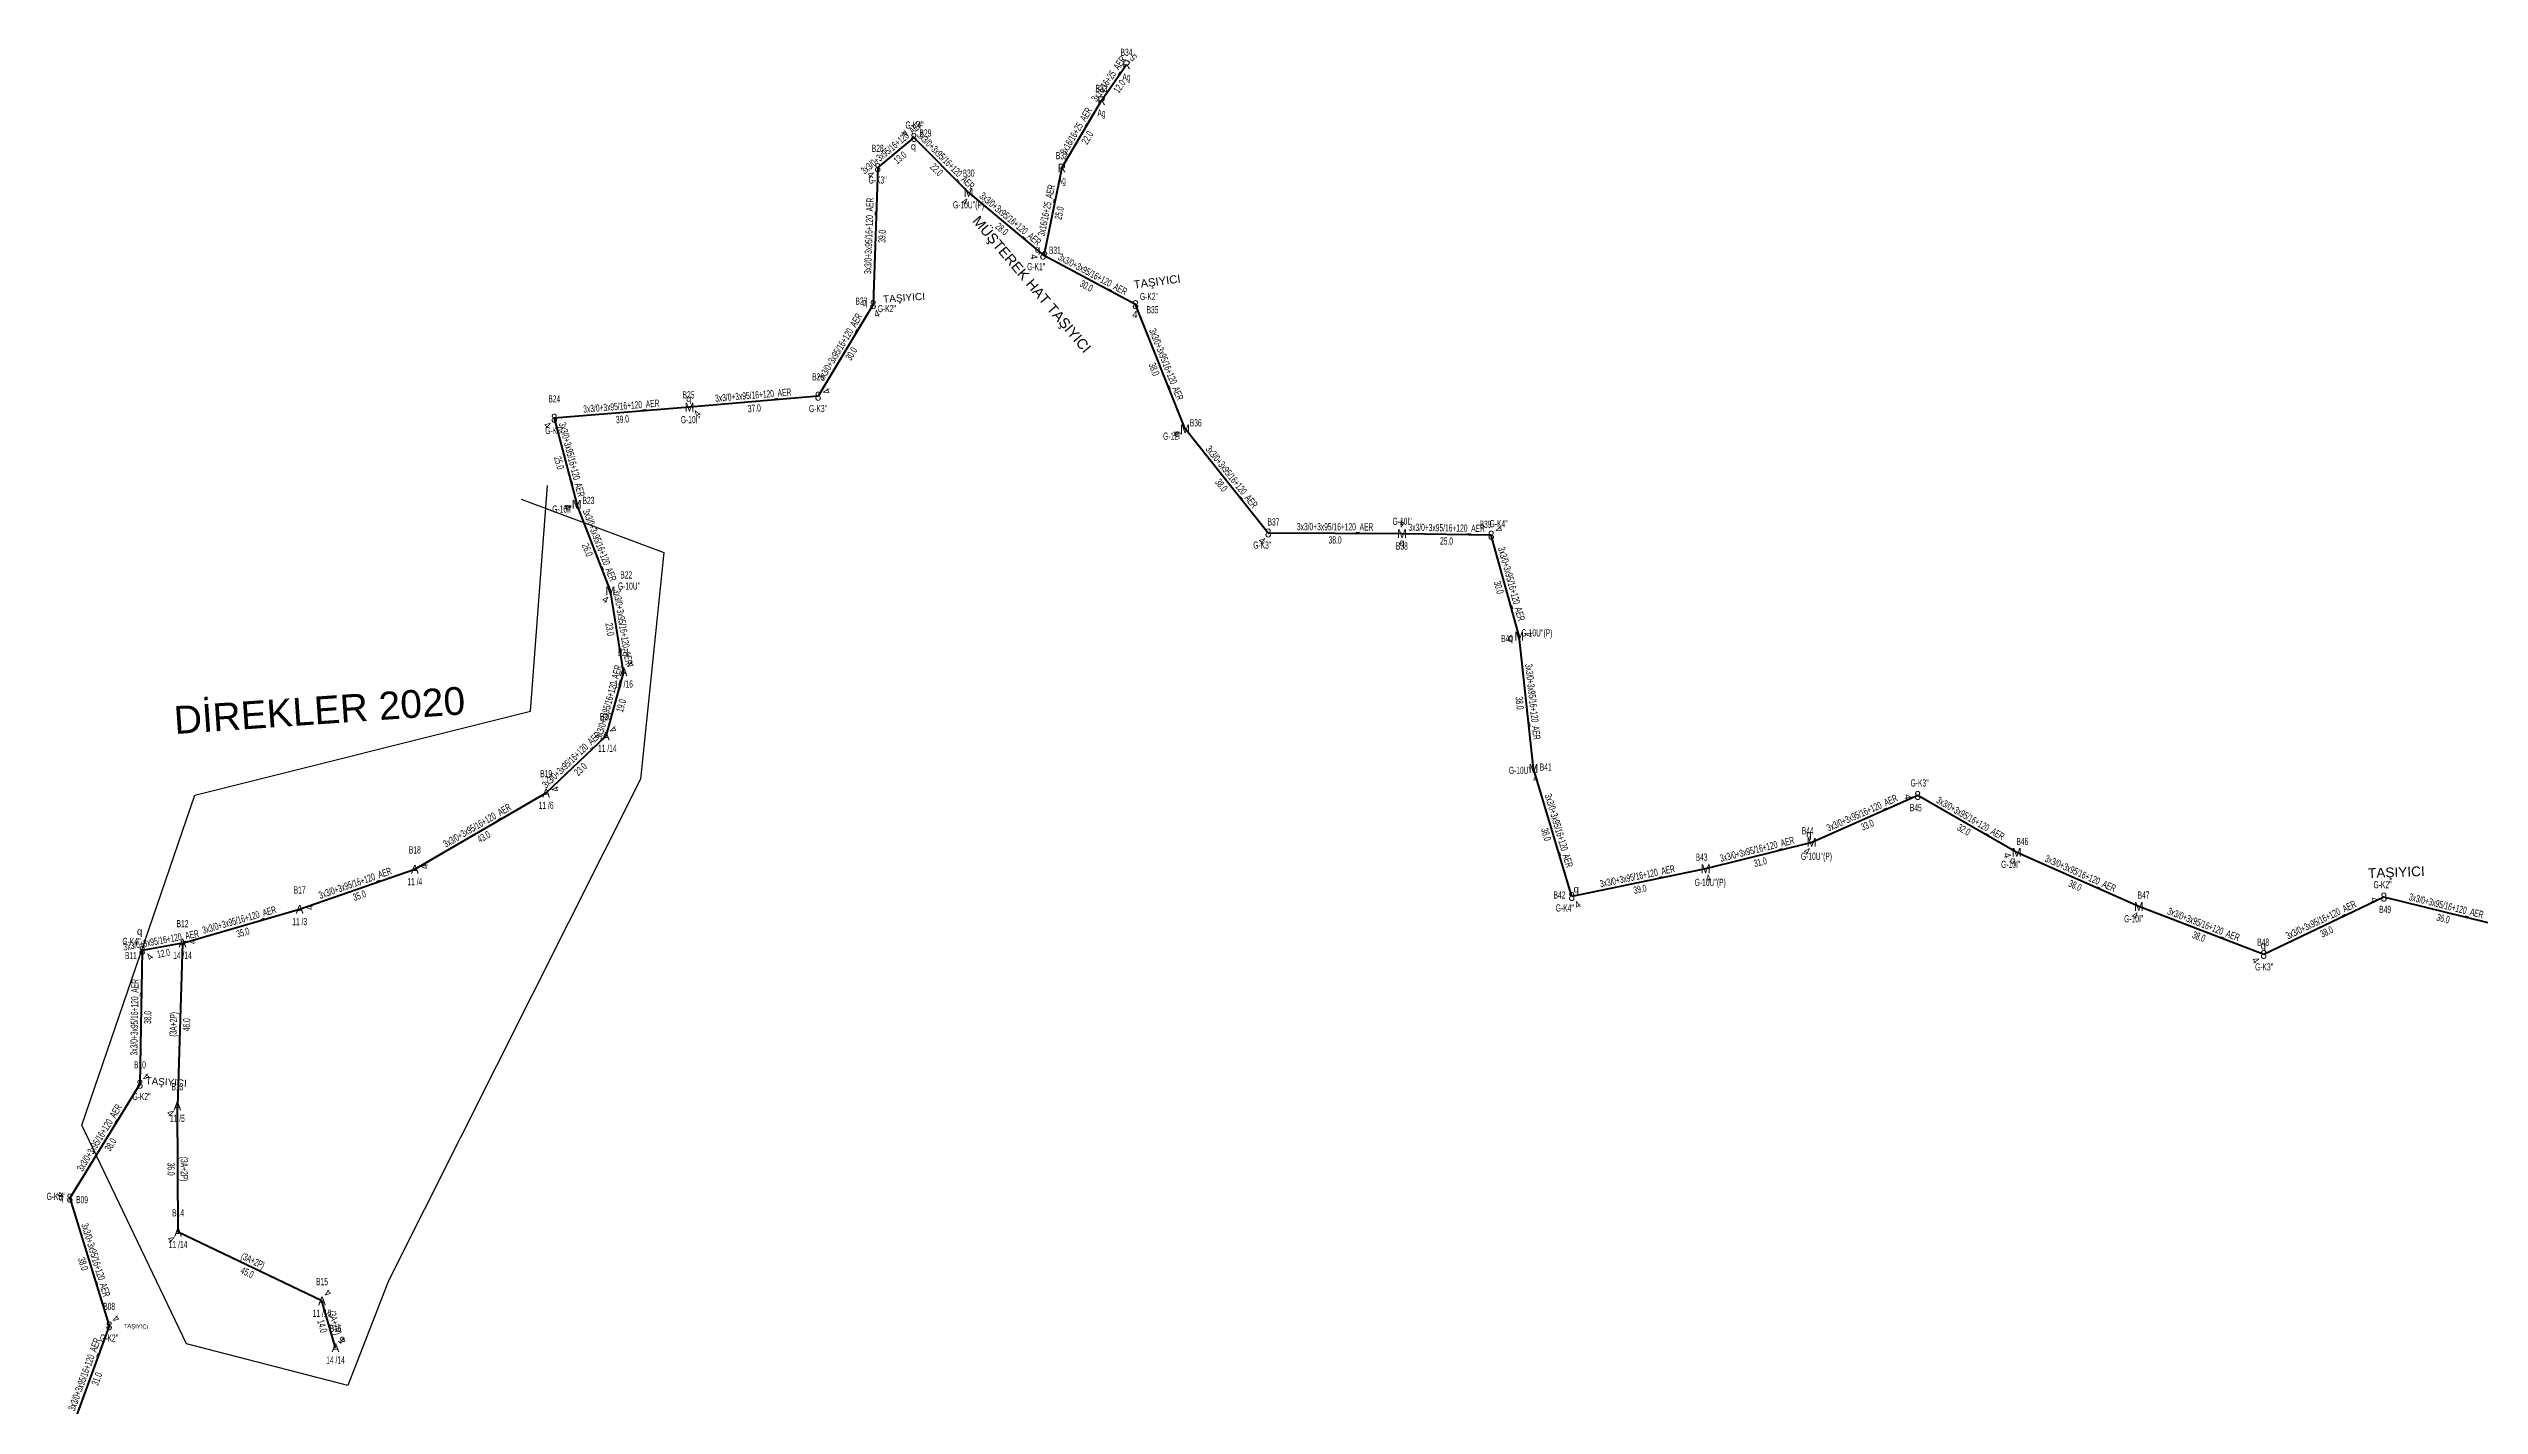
# Model space of a CAD drawing. Header units: millimetres. Extents: x 433713 to 438874, y 4028328 to 4034517.
# Drawn here: x 435802 to 436493, y 4031737 to 4032123 of the extents above; entities that cross this region are included whole.
import ezdxf
from ezdxf.enums import TextEntityAlignment as Align

# ---------------------------------------------------------------- set-up
doc = ezdxf.new("R2010")
doc.units = ezdxf.units.MM
for name, color, linetype, lineweight in [('DIREK_AG_MEVCUT', 120, 'Continuous', 25), ('DIREK_OG_MEVCUT', 16, 'Continuous', 25), ('DIREK_OG_YENI', 10, 'Continuous', 25), ('HAT_AG_HAVAI_MEVCUT', 126, 'Continuous', 50), ('HAT_AG_HAVAI_YENI', 3, 'Continuous', 50), ('HAT_OG_HAVAI_YENI', 1, 'Continuous', 70), ('KULLANICI', 1, 'Continuous', 25)]:
    doc.layers.add(name, color=color, linetype=linetype, lineweight=lineweight)
doc.styles.add('Direk', font='B_CAD')
doc.styles.get("Standard").update_dxf_attribs({"font": 'Arial'})

msp = doc.modelspace()

# ---------------------------------------------------------------- linework, layer by layer
at = {"layer": 'HAT_AG_HAVAI_MEVCUT'}
for p, q in [((435840.36, 4031868.541), (435838.903917, 4031822.20428)), ((435839.105, 4031786.354), (435838.903917, 4031822.20428)), ((435879.992645, 4031766.816261), (435839.105, 4031786.354)), ((435883.826434, 4031753.522626), (435879.992645, 4031766.816261))]:
    msp.add_line(p, q, dxfattribs=at)
at = {"layer": 'HAT_AG_HAVAI_YENI'}
for p, q in [((436101.457423, 4032107.954213), (436108.561828, 4032118.195628)), ((436090.186249, 4032088.822049), (436101.457423, 4032107.954213)), ((436090.186249, 4032088.822049), (436085.050643, 4032063.974097))]:
    msp.add_line(p, q, dxfattribs=at)
at = {"layer": 'HAT_OG_HAVAI_YENI'}
for p, q in [((436048.158051, 4032097.504823), (436037.87622, 4032088.919426)), ((436048.158051, 4032097.504823), (436063.689986, 4032081.853149)), ((436037.87622, 4032088.919426), (436036.585, 4032050.004)), ((436063.689986, 4032081.853149), (436085.050643, 4032063.974097)), ((436111.125, 4032049.98), (436085.050643, 4032063.974097)), ((436036.585, 4032050.004), (436020.94009, 4032023.951349)), ((436125.191, 4032014.637), (436111.125, 4032049.98)), ((436020.94009, 4032023.951349), (435984.396349, 4032020.847253)), ((435984.396349, 4032020.847253), (435945.990035, 4032017.704931)), ((435945.990035, 4032017.704931), (435952.366318, 4031993.252066)), ((436148.813, 4031985.071), (436125.191, 4032014.637)), ((435961.931, 4031968.611), (435952.366318, 4031993.252066)), ((436186.840095, 4031984.88496), (436148.813, 4031985.071)), ((436212.183, 4031984.463), (436186.840095, 4031984.88496)), ((436220.12, 4031955.739), (436212.183, 4031984.463)), ((435965.682057, 4031945.654999), (435961.931, 4031968.611)), ((436224.189, 4031918.128), (436220.12, 4031955.739)), ((435965.682057, 4031945.654999), (435960.645, 4031927.376)), ((435943.665731, 4031911.182107), (435960.645, 4031927.376)), ((436235.048, 4031881.765), (436224.189, 4031918.128)), ((435906.377567, 4031889.508021), (435943.665731, 4031911.182107)), ((436333.348, 4031910.476), (436303.244, 4031897.135)), ((436361.496193, 4031894.287764), (436333.348, 4031910.476)), ((436303.244, 4031897.135), (436273.087015, 4031889.631347)), ((436396.173288, 4031878.93586), (436361.496193, 4031894.287764)), ((435873.648935, 4031878.126113), (435906.377567, 4031889.508021)), ((436273.087015, 4031889.631347), (436235.048, 4031881.765)), ((435840.36, 4031868.541), (435873.648935, 4031878.126113)), ((436431.649, 4031865.292), (436396.173288, 4031878.93586)), ((436465.798, 4031881.588), (436431.649, 4031865.292)), ((436500.402841, 4031873.043732), (436465.798, 4031881.588)), ((435828.888, 4031866.436), (435828.269, 4031828.416)), ((435840.36, 4031868.541), (435828.888, 4031866.436)), ((435828.269, 4031828.416), (435808.357, 4031796.04)), ((435808.357, 4031796.04), (435819.519, 4031759.771)), ((435819.519, 4031759.771), (435808.97, 4031730.82))]:
    msp.add_line(p, q, dxfattribs=at)
at = {"layer": 'KULLANICI', "flags": 128}
msp.add_lwpolyline([(435936.595722, 4031994.732644), (435977.136964, 4031979.529678), (435970.443782, 4031915.148825), (435898.902821, 4031772.531526), (435887.354855, 4031742.824382), (435841.529652, 4031754.655591), (435811.756403, 4031816.778419), (435843.905608, 4031910.590853), (435939.187693, 4031934.428768), (435944.086494, 4031998.558526)], dxfattribs=at)
msp.add_lwpolyline([(435936.595722, 4031994.732644), (435977.136964, 4031979.529678), (435970.443782, 4031915.148825), (435898.902821, 4031772.531526), (435887.354855, 4031742.824382), (435841.529652, 4031754.655591), (435811.756403, 4031816.778419), (435843.905608, 4031910.590853), (435939.187693, 4031934.428768), (435944.086494, 4031998.558526)], dxfattribs=at)
msp.add_lwpolyline([(435936.595722, 4031994.732644), (435977.136964, 4031979.529678), (435970.443782, 4031915.148825), (435898.902821, 4031772.531526), (435887.354855, 4031742.824382), (435841.529652, 4031754.655591), (435811.756403, 4031816.778419), (435843.905608, 4031910.590853), (435939.187693, 4031934.428768), (435944.086494, 4031998.558526)], dxfattribs=at)
msp.add_lwpolyline([(435936.595722, 4031994.732644), (435977.136964, 4031979.529678), (435970.443782, 4031915.148825), (435898.902821, 4031772.531526), (435887.354855, 4031742.824382), (435841.529652, 4031754.655591), (435811.756403, 4031816.778419), (435843.905608, 4031910.590853), (435939.187693, 4031934.428768), (435944.086494, 4031998.558526)], dxfattribs=at)

# ---------------------------------------------------------------- texts
at = {"layer": 'DIREK_AG_MEVCUT', "width": 0.53}
for s, p in [('B34', (436108.561828, 4032121.695628)), ('B33', (436101.457423, 4032111.454213)), ('Ag', (436108.561828, 4032114.695628)), ('Ag', (436101.457423, 4032104.454213)), ('B32', (436090.186249, 4032092.322049)), ('Ag', (436090.186249, 4032085.322049))]:
    msp.add_text(s, height=2.05, dxfattribs=at).set_placement(p, align=Align.MIDDLE_CENTER)
at = {"layer": 'DIREK_AG_MEVCUT', "style": 'Direk'}
for p in [(436108.561828, 4032118.195628), (436101.457423, 4032107.954213), (436090.186249, 4032088.822049)]:
    msp.add_text('R', height=2.5, dxfattribs=at).set_placement(p, align=Align.MIDDLE_CENTER)
at = {"layer": 'DIREK_AG_MEVCUT', "color": 32, "style": 'Direk'}
msp.add_text('5', height=2, rotation=495.000001, dxfattribs=at).set_placement((436110.541727, 4032120.175527), align=Align.MIDDLE_CENTER)
at = {"layer": 'DIREK_OG_MEVCUT', "width": 0.53}
for s, p in [('B21', (435965.682057, 4031951.154999)), ('14 /16', (435965.682057, 4031942.154999)), ('B20', (435960.645, 4031932.876)), ('11 /14', (435961.067085, 4031923.876)), ('B19', (435943.665731, 4031916.682107)), ('11 /6', (435943.665731, 4031907.682107)), ('B18', (435906.377567, 4031895.008021)), ('B17', (435873.648935, 4031883.626113)), ('11 /4', (435906.377567, 4031886.008021)), ('B12', (435840.36, 4031874.041)), ('11 /3', (435873.648935, 4031874.626113)), ('14 /14', (435840.36, 4031865.041)), ('B13', (435838.903917, 4031827.70428)), ('11 /5', (435838.903917, 4031818.70428)), ('B14', (435839.105, 4031791.854)), ('11 /14', (435839.105, 4031782.854)), ('B15', (435879.992645, 4031772.316261)), ('11 /10', (435879.992645, 4031763.316261)), ('B16', (435883.826434, 4031759.022626)), ('14 /14', (435883.826434, 4031750.022626))]:
    msp.add_text(s, height=2.05, dxfattribs=at).set_placement(p, align=Align.MIDDLE_CENTER)
at = {"layer": 'DIREK_OG_MEVCUT', "style": 'Direk'}
for p in [(435965.682057, 4031945.654999), (435960.645, 4031927.376), (435943.665731, 4031911.182107), (435906.377567, 4031889.508021), (435873.648935, 4031878.126113), (435840.36, 4031868.541), (435838.903917, 4031822.20428), (435839.105, 4031786.354), (435879.992645, 4031766.816261), (435883.826434, 4031753.522626)]:
    msp.add_text('A', height=2.5, dxfattribs=at).set_placement(p, align=Align.MIDDLE_CENTER)
at = {"layer": 'DIREK_OG_MEVCUT', "color": 32, "style": 'Direk'}
for s, rotation, p in [('4', 495.000001, (435967.661956, 4031947.634898)), ('4', 490.735033, (435962.766659, 4031929.203173)), ('4', 471.821887, (435946.265094, 4031912.22293)), ('4', 465.083845, (435909.081096, 4031890.236672)), ('4', 459.587972, (435876.409822, 4031878.592486)), ('4', 458.031533, (435843.132536, 4031868.932211)), ('4', 315.000001, (435836.924018, 4031820.224381)), ('4', 315.160684, (435837.130661, 4031784.368556)), ('4', 503.043592, (435881.676025, 4031769.053722)), ('5', 143.043592, (435885.509814, 4031755.760087)), ('4', 495.000001, (435885.806333, 4031755.502525))]:
    msp.add_text(s, height=2, rotation=rotation, dxfattribs=at).set_placement(p, align=Align.MIDDLE_CENTER)
at = {"layer": 'DIREK_OG_YENI', "color": 32, "style": 'Direk'}
for rotation, p in [(243.489626, (436045.652461, 4032098.754631)), (314.049808, (436035.86376, 4032086.972632)), (337.389999, (436062.613508, 4032079.268348)), (277.997176, (436082.277874, 4032063.584549)), (381.387569, (436037.606089, 4032047.396822)), (356.7397, (436110.965758, 4032047.184532)), (479.507356, (436023.376909, 4032025.330448)), (315.000001, (435944.010136, 4032015.725032)), (409.639946, (435986.529921, 4032019.034004)), (295.932227, (436122.672927, 4032013.412538)), (286.384616, (435949.680027, 4031992.462231)), (539.214508, (436186.87848, 4031987.684697)), (486.305214, (436214.439448, 4031986.120842)), (321.397546, (436147.066043, 4031982.882817)), (330.247233, (435960.541476, 4031966.18011)), (458.492703, (436222.889297, 4031956.152514)), (372.084466, (436224.77519, 4031915.390048)), (277.558064, (436330.572326, 4031910.107714)), (331.45473, (436301.906012, 4031894.675368)), (286.602488, (436358.812925, 4031893.48772)), (375.312676, (436273.826457, 4031886.93075)), (395.419585, (436236.670767, 4031879.483197)), (336.831271, (436395.071656, 4031876.361679)), (285.665589, (436463.102009, 4031880.831938)), (409.732405, (435831.024495, 4031864.626197)), (305.6002, (436429.372324, 4031863.662048)), (498.309272, (435830.131307, 4031830.506888)), (250.582248, (435805.716265, 4031796.970869)), (495.000001, (435821.498899, 4031761.750899))]:
    msp.add_text('4', height=2, rotation=rotation, dxfattribs=at).set_placement(p, align=Align.MIDDLE_CENTER)
at = {"layer": 'DIREK_OG_YENI', "width": 0.53}
for s, p in [("G-K4''", (436048.335566, 4032101.029887)), ('B29', (436051.426707, 4032098.756178)), ('B28', (436037.87622, 4032094.419426)), ("G-K3''", (436037.87622, 4032085.419426)), ('B30', (436063.689986, 4032087.353149)), ("G-10U''(P)", (436063.689986, 4032078.353149)), ('B31', (436088.221428, 4032065.456029)), ("G-K1''", (436082.905293, 4032060.80257)), ('B27', (436033.224647, 4032050.98279)), ("G-K2''", (436040.486596, 4032048.867559)), ("G-K2''", (436114.971857, 4032052.297093)), ('B35', (436115.957352, 4032048.53457)), ('B26', (436020.94009, 4032029.451349)), ('B24', (435945.990035, 4032023.204931)), ('B25', (435984.126326, 4032024.336821)), ("G-K3''", (436020.94009, 4032020.451349)), ("G-K5''", (435945.990035, 4032014.204931)), ("G-10I''", (435984.670132, 4032017.309095)), ('B36', (436128.21711, 4032016.395596)), ("G-12I''", (436121.692679, 4032012.603983)), ('B23', (435955.692091, 4031994.342587)), ("G-10I''", (435948.165709, 4031991.874685)), ('B37', (436150.337865, 4031988.221363)), ("G-10I''", (436186.877864, 4031988.39156)), ('B39', (436210.583652, 4031987.576212)), ("G-K4''", (436214.294782, 4031987.735316)), ("G-K3''", (436147.150013, 4031981.635279)), ('B38', (436186.802399, 4031981.385163)), ('B22', (435966.436003, 4031973.169045)), ("G-10U''", (435967.233287, 4031969.984594)), ('B40', (436216.682118, 4031955.082518)), ("G-10U''(P)", (436225.151322, 4031956.699758)), ("G-10U''", (436220.33482, 4031917.617724)), ('B41', (436227.663347, 4031918.550981)), ("G-K3''", (436333.899522, 4031914.044771)), ('B45', (436332.813452, 4031907.017061)), ('B44', (436302.108158, 4031900.445568)), ('B46', (436363.079251, 4031897.40929)), ('B43', (436271.950908, 4031892.941825)), ("G-10U''(P)", (436304.589292, 4031893.21396)), ("G-10I''", (436359.783906, 4031890.91142)), ('B42', (436231.574906, 4031882.198152)), ("G-10U''(P)", (436274.406707, 4031885.785924)), ('B47', (436397.510309, 4031882.170419)), ("G-K2''", (436465.435569, 4031885.14337)), ("G-K4''", (436233.099154, 4031878.501574)), ("G-10I''", (436394.730079, 4031875.444407)), ('B49', (436466.152947, 4031878.106045)), ("G-K4''", (435825.875522, 4031868.987839)), ('B48', (436431.512384, 4031868.789333)), ('B11', (435825.700603, 4031864.990144)), ("G-K3''", (436431.786511, 4031861.771766)), ('B10', (435828.269, 4031833.916)), ("G-K2''", (435828.732971, 4031824.916)), ("G-K3''", (435804.307099, 4031796.554711)), ('B09', (435811.829071, 4031795.598727)), ('B08', (435819.519, 4031765.271)), ("G-K2''", (435819.519, 4031756.271))]:
    msp.add_text(s, height=2.05, dxfattribs=at).set_placement(p, align=Align.MIDDLE_CENTER)
at = {"layer": 'DIREK_OG_YENI', "style": 'Direk'}
for s, p in [('8', (436048.158051, 4032097.504823)), ('8', (436037.87622, 4032088.919426)), ('M', (436063.689986, 4032081.853149)), ('8', (436036.585, 4032050.004)), ('8', (436111.125, 4032049.98)), ('M', (435984.396349, 4032020.847253)), ('8', (436020.94009, 4032023.951349)), ('8', (435945.990035, 4032017.704931)), ('M', (436125.191, 4032014.637)), ('M', (435952.366318, 4031993.252066)), ('8', (436148.813, 4031985.071)), ('M', (436186.840095, 4031984.88496)), ('8', (436212.183, 4031984.463)), ('M', (435961.931, 4031968.611)), ('M', (436220.12, 4031955.739)), ('M', (436224.189, 4031918.128)), ('8', (436333.348, 4031910.476)), ('M', (436303.244, 4031897.135)), ('M', (436273.087015, 4031889.631347)), ('M', (436361.496193, 4031894.287764)), ('8', (436235.048, 4031881.765)), ('M', (436396.173288, 4031878.93586)), ('8', (436465.798, 4031881.588)), ('8', (435828.888, 4031866.436)), ('8', (436431.649, 4031865.292)), ('8', (435828.269, 4031828.416)), ('8', (435808.357, 4031796.04)), ('8', (435819.519, 4031759.771))]:
    msp.add_text(s, height=2.5, dxfattribs=at).set_placement(p, align=Align.MIDDLE_CENTER)
at = {"layer": 'DIREK_OG_YENI', "color": 4, "style": 'Direk'}
for p in [(436048.032316, 4032095.007987), (436083.282877, 4032065.741864), (436034.184748, 4032050.703136), (435984.203476, 4032023.339802), (436123.029493, 4032013.38086), (435949.990767, 4031992.473121), (436186.81317, 4031982.385105), (436217.66437, 4031955.270084), (436302.432684, 4031899.499692), (436360.365437, 4031892.058102), (436236.329783, 4031883.9114), (435828.168098, 4031871.860671), (436431.551417, 4031867.790095), (435805.876949, 4031796.355195)]:
    msp.add_text('q', height=2, dxfattribs=at).set_placement(p, align=Align.MIDDLE_CENTER)
at = {"layer": 'DIREK_OG_YENI', "style": 'Direk'}
msp.add_text('8', height=2.5, rotation=334.493178, dxfattribs=at).set_placement((436085.050643, 4032063.974097), align=Align.MIDDLE_CENTER)
at = {"layer": 'HAT_AG_HAVAI_MEVCUT', "lineweight": 30, "width": 0.53}
for rotation, p in [(448.200133, (435838.782378, 4031845.399337)), (270.321366, (435839.854445, 4031804.283908)), (334.459678, (435859.915297, 4031777.35207)), (286.087182, (435882.726254, 4031760.404978))]:
    msp.add_text('(3A+2P)', height=2.05, rotation=rotation, dxfattribs=at).set_placement(p, align=Align.CENTER)
for s, rotation, p in [('46.0', 448.200133, (435840.481539, 4031845.345943)), ('36.0', 270.321366, (435838.154472, 4031804.274373)), ('45.0', 334.459678, (435859.182348, 4031775.818191)), ('14.0', 286.087182, (435881.092824, 4031759.933909))]:
    msp.add_text(s, height=2.05, rotation=rotation, dxfattribs=at).set_placement(p, align=Align.TOP_CENTER)
at = {"layer": 'HAT_AG_HAVAI_YENI', "lineweight": 30, "width": 0.53}
for rotation, p in [(55.251199, (436104.311216, 4032113.559403)), (59.496736, (436095.089476, 4032098.81958)), (438.322461, (436086.78604, 4032076.570116, 218042.525322))]:
    msp.add_text('3x16/16+25_AER', height=2.05, rotation=rotation, dxfattribs=at).set_placement(p, align=Align.CENTER)
for s, rotation, p in [('12.0', 55.251199, (436105.708036, 4032112.590438)), ('22.0', 59.496736, (436096.554196, 4032097.956682)), ('25.0', 438.322461, (436088.450853, 4032076.22603, 218042.525322))]:
    msp.add_text(s, height=2.05, rotation=rotation, dxfattribs=at).set_placement(p, align=Align.TOP_CENTER)
at = {"layer": 'HAT_OG_HAVAI_YENI', "lineweight": 30, "width": 0.53}
for rotation, p in [(399.862106, (436042.472335, 4032093.864576, 218018.93811)), (314.779995, (436056.527363, 4032090.277715)), (448.09921, (436036.380942, 4032069.489952, 218018.292364)), (320.070381, (436074.915884, 4032073.565431)), (331.777562, (436098.489783, 4032057.725999, 218042.525322)), (419.015237, (436028.0337, 4032037.415308, 218010.470045)), (291.701872, (436118.948014, 4032032.622759)), (364.677399, (435965.123878, 4032020.123261, 217972.995017)), (364.85516, (436002.596278, 4032023.246251, 217992.198175)), (284.614897, (435950.000673, 4032005.692971, 217976.183159)), (308.623699, (436137.666455, 4032000.384444)), (291.214176, (435957.940971, 4031981.239299, 217976.183159)), (359.719691, (436167.83091, 4031985.82797)), (359.046111, (436199.525698, 4031985.523862, 218093.420048)), (285.446511, (436216.970798, 4031970.327388, 218106.0915)), (279.29414, (435964.500293, 4031958.139291, 217980.820424)), (434.593645, (435962.344072, 4031936.741313, 217980.3225)), (276.175073, (436222.999728, 4031937.024874, 218110.06)), (43.643772, (435951.568719, 4031919.894152)), (30.167688, (435924.594497, 4031901.079939)), (286.626672, (436230.433121, 4031900.189656, 218112.09466)), (383.901183, (436317.951614, 4031904.582609, 218151.622)), (330.096593, (436347.845891, 4031903.118659, 218166.674036)), (373.972579, (436287.960269, 4031894.208023, 218136.543507)), (371.684112, (436253.895164, 4031886.530441, 218117.523795)), (336.120538, (436379.178832, 4031887.389051)), (19.175941, (435889.734052, 4031884.619904)), (16.063063, (435856.769277, 4031874.150371)), (338.963465, (436414.21635, 4031872.90727)), (385.510267, (436448.357609, 4031874.206992)), (346.130864, (436483.304264, 4031878.140954)), (370.395615, (435834.470571, 4031868.324739)), (449.067932, (435827.728728, 4031847.439916, 217914.134668)), (418.406924, (435817.589057, 4031812.673049)), (287.106852, (435814.750411, 4031778.155493, 217909.759605)), (429.979718, (435813.446016, 4031745.586438, 217904.485047))]:
    msp.add_text('3x3/0+3x95/16+120_AER', height=2.05, rotation=rotation, dxfattribs=at).set_placement(p, align=Align.CENTER)
for s, rotation, p in [('13.0', 399.862106, (436043.561937, 4032092.559674, 218018.93811)), ('22.0', 314.779995, (436055.320675, 4032089.080258)), ('39.0', 448.09921, (436038.080007, 4032069.433565, 218018.292364)), ('28.0', 320.070381, (436073.824746, 4032072.261814)), ('30.0', 331.777562, (436097.68586, 4032056.228098, 218042.525322)), ('30.0', 419.015237, (436029.491117, 4032036.540131, 218010.470045)), ('38.0', 291.701872, (436117.368509, 4032031.994138)), ('37.0', 364.85516, (436002.740161, 4032021.552351, 217992.198175)), ('39.0', 364.677399, (435965.262505, 4032018.428923, 217972.995017)), ('25.0', 284.614897, (435948.355679, 4032005.264025, 217976.183159)), ('38.0', 308.623699, (436136.338309, 4031999.3233)), ('26.0', 291.214176, (435956.356172, 4031980.624146, 217976.183159)), ('38.0', 359.719691, (436167.822593, 4031984.127991)), ('25.0', 359.046111, (436199.497397, 4031983.824098, 218093.420048)), ('30.0', 285.446511, (436215.332202, 4031969.874612, 218106.0915)), ('23.0', 279.29414, (435962.822611, 4031957.864736, 217980.820424)), ('19.0', 434.593645, (435963.982984, 4031936.289686, 217980.3225)), ('38.0', 276.175073, (436221.309591, 4031936.84201, 218110.06)), ('23.0', 43.643772, (435952.742012, 4031918.663956)), ('43.0', 30.167688, (435925.448802, 4031899.61019)), ('38.0', 286.626672, (436228.804199, 4031899.703228, 218112.09466)), ('33.0', 383.901183, (436318.640386, 4031903.028391, 218151.622)), ('32.0', 330.096593, (436346.998374, 4031901.644985, 218166.674036)), ('31.0', 373.972579, (436288.370746, 4031892.558324, 218136.543507)), ('35.0', 19.175941, (435890.292451, 4031883.01423)), ('39.0', 371.684112, (436254.239441, 4031884.865667, 218117.523795)), ('38.0', 336.120538, (436378.490649, 4031885.834573)), ('36.0', 346.130864, (436482.896765, 4031876.490516)), ('35.0', 16.063063, (435857.239658, 4031872.516742)), ('38.0', 338.963465, (436413.606112, 4031871.320572)), ('38.0', 385.510267, (436449.089753, 4031872.672728)), ('12.0', 370.395615, (435834.777325, 4031866.652644)), ('38.0', 449.067932, (435829.428503, 4031847.412262, 217914.134668)), ('38.0', 418.406924, (435819.037101, 4031811.782447)), ('38.0', 287.106852, (435813.125622, 4031777.65543, 217909.759605)), ('31.0', 429.979718, (435815.043288, 4031745.004438, 217904.485047))]:
    msp.add_text(s, height=2.05, rotation=rotation, dxfattribs=at).set_placement(p, align=Align.TOP_CENTER)
at = {"layer": 'KULLANICI'}
for s, height, rotation, p in [('MÜŞTEREK HAT TAŞIYICI', 2.8821, 310.2852, (436064.585051, 4032073.685396)), ('TAŞIYICI', 2.050977, 4.2142, (436039.4681, 4032050.5006)), ('TAŞIYICI', 2.771104, 2.1921, (436461.3308, 4031886.995))]:
    msp.add_text(s, height=height, rotation=rotation, dxfattribs=at).set_placement(p)
for s, height, rotation, p in [('TAŞIYICI', 2.3008, 7.6404, (436117.241085, 4032056.526043)), ('DİREKLER 2020', 7.9081, 3.9085, (435879.283887, 4031934.69246)), ('TAŞIYICI', 2.0134, 355.9998, (435835.731512, 4031829.057682)), ('TAŞIYICI', 1.1975, 358.3028, (435827.145619, 4031759.605489))]:
    msp.add_text(s, height=height, rotation=rotation, dxfattribs=at).set_placement(p, align=Align.MIDDLE_CENTER)

doc.saveas('drawing.dxf')
